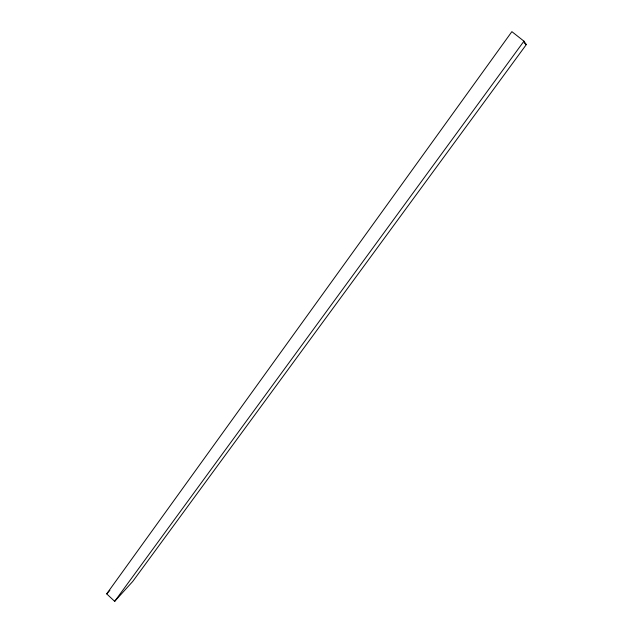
<?xml version="1.0" encoding="UTF-8"?>
<svg xmlns="http://www.w3.org/2000/svg" width="633" height="633" viewBox="0 0 633 633"><rect width="100%" height="100%" fill="white"/><g stroke="black" fill="none" stroke-linecap="round" stroke-linejoin="round"><path stroke-width="0.95" d="M106.684 593.857L511.883 31.65L523.95 41.169L526.316 44.595L132.669 581.521L114.684 601.35L106.684 593.857L109.897 590.328M114.684 601.35L523.95 41.169M524.092 42.846L526.316 44.595"/></g></svg>
